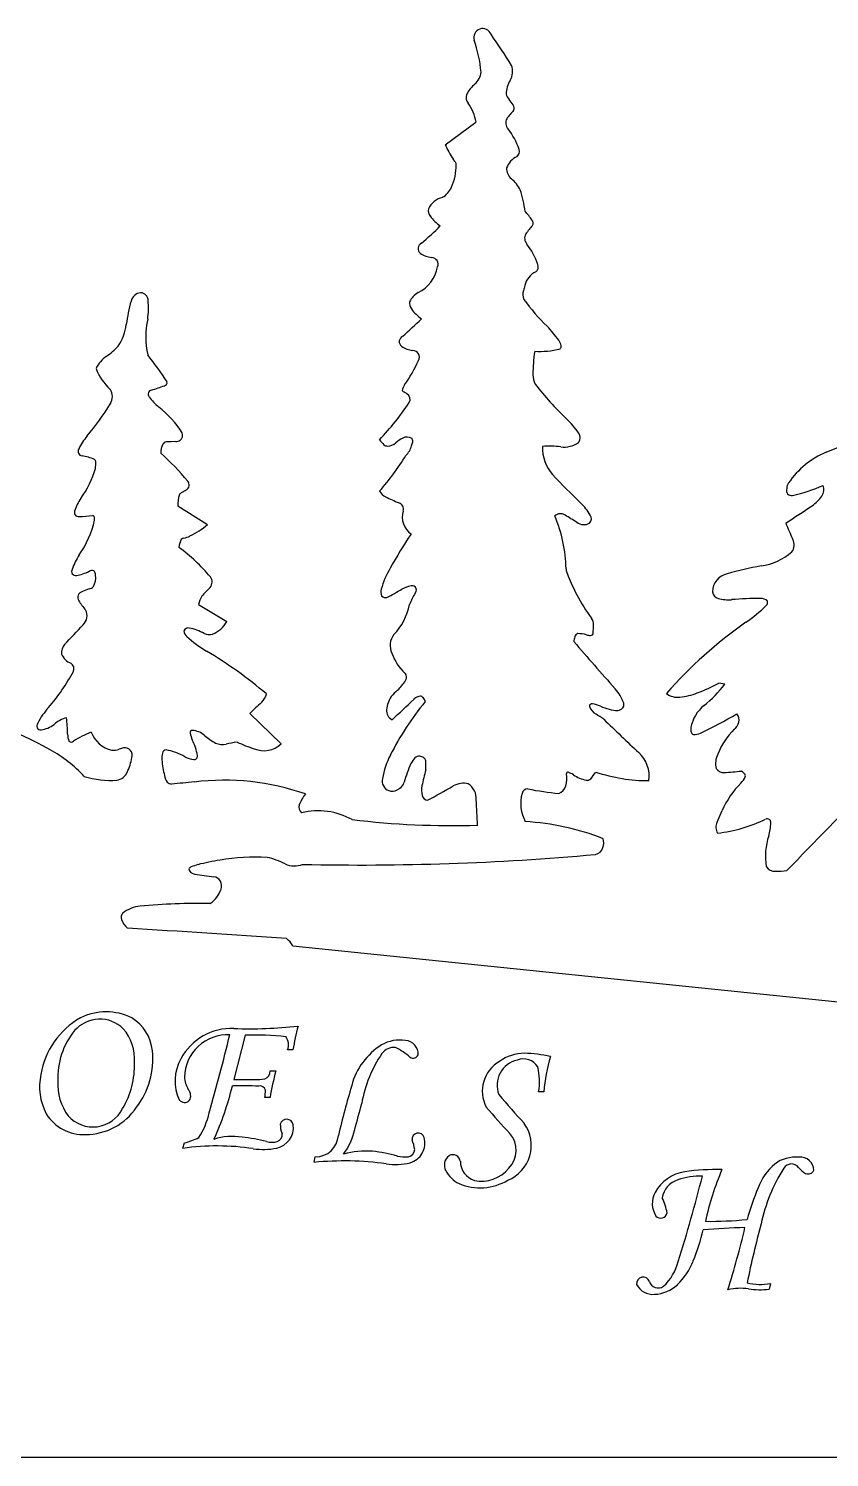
# Model space of a CAD drawing. Header units: inches. Extents: x 14.1 to 27.7, y 7.6 to 12.1.
# Drawn here: x 18.414 to 19.991, y 7.582 to 10.394 of the extents above; entities that cross this region are included whole.
import ezdxf

# ---------------------------------------------------------------- set-up
doc = ezdxf.new("R2010")
doc.units = ezdxf.units.IN
doc.header["$MEASUREMENT"] = 0
doc.layers.add('Default', color=7, linetype='Continuous')
doc.layers.add('WHITE', color=7, linetype='Continuous')

msp = doc.modelspace()

# ---------------------------------------------------------------- linework, layer by layer
at = {"layer": 'Default', "color": 7, "linetype": 'Continuous'}
for p, q in [((18.9346, 8.5893), (20.5523, 8.4225)), ((27.3416, 7.5824), (14.4683, 7.5824))]:
    msp.add_line(p, q, dxfattribs=at)
msp.add_arc((19.3083, 10.3766), 0.0176, 21.3089, 197.1382, dxfattribs=at)
at = {"layer": 'WHITE', "color": 7, "linetype": 'Continuous'}
for p, q in [((19.2347, 10.1657), (19.2951, 10.2101)), ((19.1522, 9.6793), (19.1497, 9.6821)), ((18.7043, 9.5814), (18.6948, 9.5812)), ((18.7081, 9.4547), (18.7667, 9.418)), ((18.7491, 9.2611), (18.8045, 9.2275)), ((19.7851, 9.1038), (19.7729, 9.1061)), ((18.8498, 9.0464), (18.9116, 8.9864)), ((19.7701, 8.8325), (19.7798, 8.8555)), ((18.8406, 8.4132), (18.8187, 8.326)), ((18.9347, 8.3846), (18.9242, 8.3846)), ((18.8187, 8.326), (18.8592, 8.326)), ((18.8897, 8.3431), (18.901, 8.3431)), ((19.4284, 8.3019), (19.4182, 8.3019)), ((18.8897, 8.2907), (18.8797, 8.2907)), ((18.718, 8.1907), (18.7211, 8.2015)), ((18.9764, 8.1632), (18.9788, 8.1738)), ((19.8746, 7.9248), (19.872, 7.9136))]:
    msp.add_line(p, q, dxfattribs=at)
for centre, radius, start, end in [((18.2211, 9.6138), 1.3452, 31.7514, 34.8772), ((19.0371, 10.2841), 0.269, 5.1935, 18.9514), ((19.3333, 10.3098), 0.0339, 328.8456, 20.5628), ((19.2697, 10.312), 0.0355, 311.3032, 354.2106), ((19.4101, 10.2634), 0.0559, 148.8981, 178.0243), ((19.2939, 10.259), 0.0184, 163.1554, 218.9175), ((19.3481, 10.2241), 0.0822, 131.9253, 150.7118), ((19.3848, 10.2751), 0.0321, 197.6421, 219.8584), ((19.204, 10.1943), 0.0925, 9.8435, 35.1335), ((19.1981, 10.1228), 0.2089, 35.5415, 39.086), ((19.3608, 10.2379), 0.00961, 330.5294, 41.3175), ((19.3709, 10.2086), 0.0172, 151.2364, 222.6077), ((19.5666, 10.0563), 0.2651, 138.1569, 142.7112), ((19.2458, 10.1106), 0.1417, 18.9218, 37.532), ((19.3842, 10.2301), 0.1628, 203.3106, 214.5499), ((19.3678, 10.1522), 0.0128, 307.618, 19.7029), ((19.1545, 10.1254), 0.1018, 334.8755, 0.3703), ((19.1347, 10.0555), 0.1418, 32.2095, 35.4821), ((19.2459, 10.1254), 0.0105, 3.8569, 32.8523), ((19.3919, 10.1069), 0.0388, 114.8468, 160.1154), ((19.3807, 10.1182), 0.0253, 175.6906, 231.1523), ((19.3218, 10.0461), 0.0678, 26.7899, 50.6307), ((19.2103, 10.0964), 0.0391, 298.8939, 338.7132), ((19.1514, 10.002), 0.2427, 7.6562, 17.9142), ((19.2192, 10.0364), 0.0181, 170.1287, 217.6798), ((19.2396, 10.021), 0.0424, 104.282, 154.1789), ((19.2822, 10.0839), 0.0969, 217.1383, 233.7588), ((19.2353, 9.8961), 0.2089, 35.5415, 41.4129), ((19.398, 10.0112), 0.00961, 330.5294, 41.3175), ((18.6439, 10.6031), 0.8333, 310.7472, 314.2008), ((19.4081, 9.9819), 0.0172, 151.2364, 222.6077), ((19.6039, 9.8297), 0.2651, 138.1569, 142.7112), ((19.1928, 9.9611), 0.0117, 114.687, 231.4633), ((19.283, 9.8839), 0.1417, 18.9218, 37.532), ((19.2149, 9.9962), 0.0531, 236.3242, 262.3042), ((19.2074, 9.9303), 0.0132, 337.825, 88.4936), ((19.405, 9.9256), 0.0128, 307.618, 19.7029), ((19.1512, 9.9375), 0.0695, 295.3834, 349.8831), ((19.4291, 9.8802), 0.0388, 114.8468, 167.669), ((18.6373, 9.853), 0.0216, 96.3254, 166.8603), ((18.6341, 9.8587), 0.0158, 0.2736, 87.0653), ((19.2027, 9.8382), 0.0424, 120.6125, 154.1789), ((19.4138, 9.8715), 0.0264, 164.1763, 202.7262), ((19.4719, 9.8601), 0.0855, 160.6084, 167.4988), ((18.9442, 9.7664), 0.3405, 164.4056, 172.3186), ((18.4969, 9.8443), 0.1536, 351.7503, 5.4181), ((19.1822, 9.8536), 0.0181, 170.1287, 217.6798), ((19.2452, 9.901), 0.0969, 217.1383, 233.7588), ((19.7289, 10.1073), 0.4192, 215.9382, 225.508), ((18.8048, 9.7874), 0.1597, 167.4125, 192.7509), ((18.6069, 10.4203), 0.8333, 310.7472, 314.2008), ((18.5118, 9.8227), 0.0955, 326.1319, 353.4893), ((19.1558, 9.7783), 0.0117, 114.687, 231.4633), ((19.2595, 9.6399), 0.2433, 35.3875, 43.7982), ((18.5035, 9.8479), 0.1176, 302.9322, 318.1695), ((19.1779, 9.8133), 0.0531, 236.3242, 262.3042), ((19.1705, 9.7475), 0.0132, 330.5598, 88.4936), ((19.6943, 9.7141), 0.2871, 170.9622, 180.2508), ((19.4208, 9.916), 0.1571, 266.3609, 284.6305), ((19.4305, 9.7618), 0.0333, 15.1424, 34.731), ((19.4568, 9.7688), 0.00607, 307.5048, 16.4164), ((18.6078, 9.6944), 0.0681, 126.3402, 152.8233), ((18.1145, 9.3313), 0.6804, 32.7167, 38.2146), ((18.9367, 9.8504), 0.2685, 324.0932, 335.9613), ((18.6498, 9.7649), 0.1099, 201.06, 227.2526), ((19.4451, 9.7123), 0.0378, 179.1768, 208.2404), ((18.5532, 9.6699), 0.0263, 328.2303, 33.1442), ((18.6576, 9.675), 0.00783, 97.2983, 221.0486), ((17.7864, 12.2891), 2.7478, 288.463, 289.0187), ((18.6808, 9.6975), 0.00628, 279.4486, 14.2592), ((19.1846, 9.6739), 0.0358, 147.9529, 166.7642), ((19.1118, 9.5957), 0.0929, 59.3243, 64.1962), ((19.1519, 9.6643), 0.0134, 332.6064, 57.2379), ((19.8572, 10.0371), 0.562, 217.5736, 226.9393), ((18.1896, 9.8867), 0.4495, 319.139, 329.1366), ((18.7426, 9.735), 0.1118, 215.6638, 230.1113), ((18.5458, 9.4888), 0.2034, 32.7577, 52.0681), ((18.6432, 10.0136), 0.6304, 317.1649, 325.6816), ((19.3534, 9.5021), 0.1728, 33.9874, 46.013), ((18.8047, 12.4649), 3.1348, 292.1093, 295.6539), ((18.6193, 9.5172), 0.1171, 139.9544, 154.9129), ((18.7052, 9.594), 0.0126, 308.605, 22.4248), ((19.1781, 9.5309), 0.0632, 115.3482, 130.2284), ((19.1596, 9.5737), 0.0167, 58.0563, 120.8823), ((19.4858, 9.5892), 0.0145, 318.9526, 41.038), ((18.5208, 9.5623), 0.00893, 148.6862, 262.8103), ((18.7241, 9.5568), 0.0496, 156.9159, 177.7506), ((18.6865, 9.5714), 0.0093, 94.4844, 148.663), ((18.6947, 9.5031), 0.0781, 89.8899, 96.536), ((18.7041, 9.5971), 0.0157, 270.6092, 304.812), ((19.1935, 9.6508), 0.1099, 216.7738, 223.5787), ((19.121, 9.5849), 0.0122, 234.6493, 270.2329), ((19.1212, 9.5961), 0.0234, 269.5258, 313.5188), ((19.1234, 9.5864), 0.0469, 316.2568, 343.388), ((19.1338, 9.5871), 0.0373, 337.6966, 350.3112), ((19.1629, 9.5824), 0.00782, 348.2415, 44.23), ((19.4403, 9.3871), 0.1853, 83.2021, 94.4822), ((19.5101, 9.5705), 0.0843, 179.0952, 219.9079), ((19.4686, 9.6196), 0.0489, 262.5665, 305.2006), ((20.049, 9.4064), 0.1672, 112.6865, 145.9204), ((18.5, 9.436), 0.119, 68.0762, 80.4699), ((18.54, 9.5411), 0.00695, 356.0815, 49.7922), ((18.2847, 9.5476), 0.2623, 355.8763, 358.471), ((18.2695, 9.1124), 0.6028, 40.4861, 47.7698), ((18.6153, 9.8996), 0.6428, 319.6947, 327.4699), ((18.3552, 9.5859), 0.1995, 324.3696, 343.3509), ((18.7194, 9.4965), 0.0112, 297.4255, 40.6351), ((20.8991, 10.9155), 2.0175, 223.9048, 226.1573), ((18.786, 9.4551), 0.0779, 163.6625, 180.3555), ((18.7215, 9.4709), 0.0119, 118.3859, 148.7928), ((18.5848, 9.7128), 0.2659, 299.5174, 301.7152), ((19.131, 9.499), 0.0297, 210.7965, 242.6306), ((19.9164, 9.4854), 0.0103, 160.5151, 280.2418), ((19.9247, 9.4888), 0.0181, 141.5195, 179.8501), ((19.8304, 9.846), 0.3809, 283.3312, 292.8926), ((19.9582, 9.487), 0.0218, 324.4582, 21.5215), ((18.6059, 9.411), 0.1062, 146.4726, 161.5837), ((19.7809, 10.9069), 1.5803, 245.1715, 246.2159), ((19.1397, 9.4487), 0.0127, 342.0178, 72.3168), ((19.4172, 9.3758), 0.1194, 30.7573, 45.0892), ((18.7786, 11.1976), 2.1033, 302.373, 304.0585), ((19.9097, 9.5222), 0.0818, 304.9648, 324.1943), ((18.5142, 9.4419), 0.00953, 163.2897, 210.6888), ((18.5132, 9.4445), 0.0104, 226.1939, 275.1311), ((18.5134, 9.6352), 0.201, 270.21, 277.6533), ((18.3554, 9.4692), 0.1937, 325.0834, 347.4245), ((18.5408, 9.4326), 0.00336, 28.1966, 100.9072), ((18.5198, 9.4283), 0.0246, 357.0824, 13.9113), ((19.1908, 9.4328), 0.0407, 162.9727, 234.819), ((19.4614, 9.4228), 0.0167, 56.5439, 132.2273), ((19.187, 9.3242), 0.2856, 1.4288, 22.8484), ((18.9047, 8.4924), 1.1008, 57.665, 59.0646), ((19.5071, 9.4408), 0.0228, 233.0388, 300.2944), ((19.5103, 9.4297), 0.0119, 314.0313, 36.9817), ((20.6747, 9.7306), 0.8298, 201.8905, 204.312), ((18.7216, 9.3811), 0.0102, 98.6314, 129.5748), ((18.7027, 9.456), 0.0671, 285.0317, 295.879), ((18.6559, 9.5522), 0.174, 295.9268, 309.5701), ((20.0939, 8.7849), 1.1119, 146.4451, 150.5094), ((18.7756, 9.3616), 0.0664, 155.5978, 169.8431), ((18.4925, 9.0771), 0.3676, 40.4133, 53.6821), ((19.8359, 9.4618), 0.1268, 279.2151, 309.6767), ((19.8978, 9.378), 0.0235, 324.1054, 27.9584), ((18.6356, 9.281), 0.144, 147.4948, 160.1027), ((19.9864, 8.6189), 0.7295, 100.2773, 105.6441), ((18.5072, 9.3259), 0.00805, 149.7873, 279.5669), ((18.4951, 9.4018), 0.0848, 279.1229, 296.9614), ((18.54, 9.3132), 0.0144, 79.2371, 116.4735), ((18.5086, 9.3143), 0.038, 331.4516, 6.2207), ((18.5372, 9.32), 0.00926, 350.2317, 53.4255), ((18.759, 9.3052), 0.0168, 320.1502, 37.2608), ((19.2837, 9.2411), 0.1821, 149.9571, 164.1882), ((19.5072, 9.3329), 0.0347, 182.5774, 207.7182), ((19.8301, 9.4595), 0.3814, 201.9849, 208.0963), ((19.7974, 9.2854), 0.0368, 102.1719, 179.3955), ((18.5237, 9.2745), 0.0123, 104.623, 210.573), ((18.5552, 9.2167), 0.0779, 106.1675, 116.4204), ((18.5289, 9.3097), 0.0189, 284.3972, 313.8739), ((18.9407, 9.1188), 0.2435, 133.8704, 139.4117), ((19.1268, 9.2856), 0.019, 164.3911, 203.0731), ((18.7186, 10.0392), 0.8633, 297.7033, 299.9315), ((19.1791, 9.237), 0.0618, 101.0845, 118.7919), ((19.2825, 9.2175), 0.1257, 148.3164, 159.947), ((19.1694, 9.2894), 0.00841, 16.2526, 104.9708), ((19.1676, 9.2897), 0.0101, 322.1518, 11.7385), ((19.8727, 9.4842), 0.4306, 208.3287, 215.5476), ((19.7752, 9.2872), 0.0146, 185.5403, 257.9102), ((18.6434, 9.352), 0.1549, 212.7411, 221.0684), ((18.7966, 9.2511), 0.0486, 147.3499, 168.0591), ((19.1171, 9.2847), 0.0102, 219.9796, 286.0318), ((19.0442, 9.286), 0.1229, 316.5749, 348.0748), ((19.7933, 9.3575), 0.0873, 255.9515, 273.155), ((19.8573, 8.4825), 0.7902, 90.1577, 94.3011), ((19.6584, 9.4701), 0.2964, 304.513, 314.5739), ((19.855, 9.2514), 0.0213, 50.1765, 89.5556), ((19.861, 9.265), 0.00813, 312.1349, 19.5952), ((18.5046, 9.2386), 0.0249, 314.5395, 27.7326), ((18.7559, 9.2539), 0.0554, 291.9855, 331.5019), ((19.5094, 9.2228), 0.017, 351.7613, 40.5231), ((20.3286, 8.5077), 0.8764, 124.9669, 138.7105), ((16.8609, 10.7589), 2.2637, 315.851, 317.2042), ((18.729, 9.2052), 0.00954, 78.6904, 159.5643), ((18.7366, 9.2106), 0.0166, 186.9253, 231.1469), ((18.9151, 9.4123), 0.286, 228.6403, 238.3103), ((18.7116, 9.1181), 0.0984, 60.4383, 78.7058), ((18.77, 9.2279), 0.0262, 247.9123, 284.5163), ((19.1613, 9.1801), 0.0352, 142.3631, 205.8057), ((19.5167, 9.1861), 0.0291, 158.1882, 176.5785), ((19.499, 9.1945), 0.00965, 111.5834, 165.3673), ((19.4964, 9.1425), 0.061, 74.4957, 90.8938), ((19.5205, 9.2228), 0.0229, 250.1968, 270.7074), ((19.521, 9.2046), 0.00469, 267.2517, 5.0263), ((19.3557, 9.2193), 0.1706, 355.1789, 0.3614), ((18.5037, 9.1663), 0.0243, 139.3574, 186.7719), ((18.3267, 8.4318), 0.8576, 49.5956, 59.2701), ((27.0393, 15.7235), 9.9871, 220.87511, 221.58257), ((18.5102, 9.176), 0.0332, 202.2617, 247.9561), ((18.4911, 9.1344), 0.0127, 335.2655, 58.2299), ((19.2248, 9.1991), 0.1012, 199.8137, 226.6325), ((18.1907, 9.2927), 0.3522, 318.2753, 332.3313), ((19.0828, 9.1553), 0.0856, 312.5621, 329.2952), ((19.1471, 9.1178), 0.0113, 326.1895, 42.7638), ((18.8506, 9.0919), 0.0327, 314.0453, 347.4906), ((19.292, 8.9261), 0.2246, 132.3099, 136.8498), ((19.5041, 9.0372), 0.0869, 19.6804, 41.7434), ((19.6917, 9.113), 0.0347, 231.3528, 277.9692), ((19.6823, 9.2155), 0.1375, 275.9411, 290.6219), ((19.6279, 9.3672), 0.2986, 290.1349, 299.0437), ((19.5682, 9.2775), 0.2779, 309.2516, 321.3241), ((18.0781, 8.2997), 0.7741, 60.7153, 77.7647), ((18.5958, 8.9386), 0.186, 139.9236, 151.4386), ((19.3219, 8.5633), 0.6755, 131.6075, 134.3419), ((19.1382, 9.0513), 0.0191, 172.6088, 243.9581), ((19.1786, 9.0482), 0.0596, 148.038, 174.6025), ((19.6296, 8.7107), 0.5635, 140.4055, 153.2337), ((18.3273, 9.9334), 1.2053, 311.7506, 314.5671), ((19.1873, 9.0606), 0.02, 93.8647, 135.3105), ((19.1844, 9.0723), 0.00849, 39.1673, 79.5774), ((19.1691, 9.0601), 0.0281, 20.1494, 38.6071), ((19.5231, 9.0608), 0.00461, 70.9541, 187.193), ((19.5452, 9.0698), 0.0283, 199.7505, 240.8905), ((19.5124, 8.992), 0.0742, 67.9339, 80.5749), ((19.5808, 9.1476), 0.0958, 245.0087, 266.193), ((19.5714, 9.0694), 0.0176, 279.895, 317.1115), ((19.5751, 9.0637), 0.0112, 325.6754, 14.5313), ((19.7917, 9.0046), 0.0749, 129.575, 169.2492), ((18.4442, 9.0211), 0.0133, 151.2259, 192.9315), ((18.5086, 8.9712), 0.0695, 106.2373, 129.3179), ((18.2278, 9.0035), 0.2636, 0.5084, 7.5051), ((19.2992, 8.6774), 0.4349, 55.3294, 57.7359), ((25.8805, 15.612), 9.131, 226.0786, 226.67622), ((19.2412, 10.0324), 1.1383, 295.8273, 299.9038), ((19.7915, 9.0331), 0.0213, 304.4325, 36.2495), ((18.4381, 9.0228), 0.00836, 214.5328, 277.673), ((18.4349, 9.0608), 0.0465, 275.322, 309.5837), ((18.5258, 9.005), 0.0344, 178.5097, 202.4313), ((18.6343, 8.777), 0.2521, 112.5004, 121.436), ((18.5916, 9.0295), 0.0572, 200.1216, 256.4286), ((18.7365, 9.0088), 0.0041, 82.9677, 196.5842), ((18.7867, 9.0176), 0.055, 190.3656, 204.6234), ((18.7348, 8.9738), 0.0392, 48.5804, 86.8142), ((18.86, 9.1233), 0.1559, 230.4439, 240.2027), ((19.7408, 9.015), 0.0229, 171.0334, 193.9469), ((19.7243, 9.0111), 0.00604, 195.7887, 252.9561), ((19.7253, 9.032), 0.0268, 264.0456, 295.9989), ((19.9015, 8.9156), 0.1399, 134.4165, 158.6484), ((18.3337, 8.7474), 0.2586, 42.6026, 61.5948), ((18.4983, 8.9971), 0.00682, 230.6297, 311.7503), ((18.5804, 9.0101), 0.0362, 266.39, 290.3767), ((18.6194, 8.9123), 0.069, 105.0417, 112.4323), ((18.6036, 8.9645), 0.0147, 340.7675, 98.4621), ((18.6865, 8.9662), 0.00873, 99.6326, 164.9682), ((18.6645, 8.8597), 0.1169, 60.3509, 79.8618), ((18.6359, 8.9446), 0.1125, 9.6294, 26.3946), ((18.796, 9.0193), 0.034, 246.6509, 282.3818), ((18.8737, 8.6566), 0.3369, 98.3305, 102.0677), ((19.0141, 9.4247), 0.4741, 246.4855, 250.8612), ((18.8776, 9.0233), 0.0502, 247.8529, 312.7222), ((18.5208, 8.974), 0.0978, 333.6401, 351.5398), ((18.7146, 8.9582), 0.038, 164.3595, 184.7058), ((18.8518, 8.9693), 0.1755, 184.6476, 194.8861), ((18.7482, 9.0121), 0.057, 242.9986, 261.1907), ((18.7403, 8.9623), 0.00661, 262.5783, 9.8085), ((19.2643, 8.8929), 0.1552, 152.565, 170.5963), ((19.4453, 8.8247), 0.3043, 156.1248, 163.4676), ((19.2027, 8.9311), 0.0393, 134.9526, 154.8212), ((19.183, 8.9506), 0.0116, 83.4035, 134.349), ((19.1816, 8.942), 0.0203, 58.0939, 82.3006), ((19.1885, 8.9523), 0.00794, 4.9757, 60.9391), ((18.9745, 8.944), 0.2221, 357.7907, 2.3098), ((19.5718, 8.9222), 0.0643, 352.9829, 47.1288), ((19.8065, 8.9482), 0.0398, 152.5634, 194.881), ((18.5757, 9.0903), 0.1756, 252.8982, 274.187), ((18.5852, 8.94), 0.025, 277.5923, 337.9513), ((18.717, 8.9304), 0.0355, 190.0636, 212.6624), ((18.7996, 8.4293), 0.4858, 70.7963, 96.984), ((19.1303, 8.9133), 0.0198, 165.3434, 250.1716), ((19.5331, 8.8379), 0.3506, 163.8421, 169.1474), ((19.4234, 8.919), 0.0507, 343.0291, 9.6125), ((19.4755, 8.9286), 0.00239, 61.7492, 209.309), ((19.4589, 8.8807), 0.0531, 58.3779, 70.4759), ((19.5282, 8.9879), 0.0746, 236.2523, 257.3884), ((19.5134, 8.9267), 0.0117, 262.6392, 310.2446), ((19.3547, 9.0505), 0.2127, 321.3959, 325.863), ((19.634, 9.2389), 0.3246, 251.4511, 270.2885), ((19.7825, 8.9476), 0.0174, 213.503, 272.7285), ((19.3168, 14.8564), 5.9446, 274.50161, 274.83352), ((19.7925, 8.9351), 0.0351, 313.31, 338.0619), ((19.8062, 8.9137), 0.0224, 37.7341, 59.3896), ((19.8183, 8.9234), 0.00696, 348.801, 35.5384), ((18.6957, 8.9189), 0.0114, 221.6491, 271.7125), ((19.8609, -3.6101), 12.5717, 95.1131, 95.31659), ((19.1089, 8.786), 0.1811, 145.6816, 153.6141), ((19.1298, 8.9168), 0.0231, 254.2219, 295.544), ((19.1313, 8.9176), 0.0232, 291.3863, 344.0477), ((19.2365, 8.8951), 0.0485, 169.5029, 191.7878), ((19.2006, 8.8876), 0.0118, 191.7543, 266.3135), ((18.3586, 10.4521), 1.7867, 298.0868, 299.9388), ((19.2705, 8.8671), 0.0419, 76.9549, 118.778), ((19.261, 8.8787), 0.0348, 356.4788, 56.9741), ((19.4556, 8.8688), 0.0725, 163.7067, 208.9261), ((19.3971, 8.8867), 0.0114, 88.3031, 167.3339), ((19.511, 9.4513), 0.5648, 258.3985, 264.6398), ((19.4505, 8.9097), 0.0221, 290.4049, 345.6106), ((19.9373, 8.7878), 0.1714, 134.7412, 156.7567), ((28.2046, 0.7647), 11.507, 134.96347, 136.14428), ((18.9611, 8.8624), 0.0149, 164.1627, 231.9371), ((14.0544, 8.5687), 5.2503, 2.8124, 3.3626), ((18.9852, 8.7203), 0.1345, 60.6205, 104.3318), ((19.2526, 10.5429), 1.7172, 263.2643, 271.5306), ((19.3638, 8.338), 0.4965, 68.5069, 86.7316), ((19.7876, 8.8222), 0.0203, 149.7133, 213.4479), ((19.7382, 9.0987), 0.2895, 276.4341, 296.0307), ((19.8683, 8.832), 0.00718, 350.8598, 114.6486), ((19.7623, 8.8358), 0.1131, 344.4334, 357.5004), ((19.9907, 8.7653), 0.126, 161.3886, 189.2258), ((19.5271, 8.787), 0.0183, 279.3017, 346.241), ((19.5133, 8.7929), 0.0332, 341.8662, 12.3779), ((18.7729, 8.652), 0.1001, 104.529, 112.573), ((18.8598, 8.312), 0.451, 98.7252, 104.3818), ((18.8599, 8.3776), 0.3863, 86.4499, 100.2102), ((18.8471, 8.6016), 0.1657, 64.1065, 77.1911), ((18.9379, 8.7873), 0.041, 243.2675, 292.7381), ((19.066, 13.9683), 5.2201, 268.7673, 275.0996), ((19.8829, 8.7556), 0.0196, 212.5682, 275.7121), ((18.7363, 8.7375), 0.00713, 104.5558, 154.9777), ((18.7433, 8.7439), 0.0139, 194.2252, 263.5063), ((18.9004, 9.7869), 1.0686, 261.4621, 263.4749), ((18.7763, 8.7071), 0.0183, 339.5233, 81.7212), ((19.8909, 8.833), 0.0971, 266.4091, 279.5514), ((18.7419, 8.718), 0.0544, 303.632, 341.4823), ((18.6397, 8.6019), 0.0654, 94.7741, 127.7267), ((18.7516, 7.4605), 1.2123, 89.0355, 95.5558), ((18.6094, 8.6453), 0.0129, 139.2003, 198.7345), ((18.6403, 8.6581), 0.0463, 201.4798, 227.555), ((15.6173, -39.1811), 47.8986, 86.04395, 86.41899), ((18.903, 8.5736), 0.0352, 26.4486, 57.6231), ((18.5945, 8.3098), 0.158, 119.5935, 170.3864), ((18.5548, 8.3788), 0.0661, 45.7586, 138.6617), ((18.5673, 8.3466), 0.1127, 63.4179, 116.7884), ((18.5728, 8.3743), 0.0858, 5.7318, 58.4105), ((18.6181, 8.3298), 0.1461, 140.623, 182.7292), ((18.5297, 8.3656), 0.0935, 356.511, 40.3769), ((18.8134, 8.3147), 0.1119, 87.3556, 152.2318), ((18.8069, 8.3287), 0.0857, 87.5237, 178.4922), ((14.5608, 9.4531), 4.3749, 344.1796, 346.2653), ((18.8499, 9.3076), 0.8816, 267.9635, 276.1741), ((18.8627, 7.9616), 0.4521, 82.5578, 92.8014), ((18.8977, 8.3943), 0.0283, 339.8732, 33.5009), ((19.6062, 8.2638), 0.6822, 165.8058, 169.8058), ((18.5037, 8.3662), 0.1554, 322.5098, 6.152), ((19.1803, 8.2803), 0.1342, 121.9385, 165.289), ((19.1452, 8.3321), 0.0717, 81.2221, 120.0198), ((19.1328, 8.3614), 0.0277, 82.1547, 145.3361), ((19.0873, 8.2827), 0.117, 48.0765, 65.0654), ((19.1543, 8.376), 0.027, 357.279, 86.1164), ((18.4542, 8.3548), 0.1689, 329.3768, 1.7496), ((18.7905, 8.3231), 0.0878, 150.1206, 204.945), ((19.3164, 8.236), 0.25, 145.6125, 170.0553), ((19.1711, 8.3795), 0.0112, 239.9844, 335.0394), ((19.3754, 8.3031), 0.0678, 119.9137, 207.8364), ((19.3873, 8.3149), 0.0506, 102.7531, 201.1757), ((19.3923, 8.2898), 0.0881, 91.3478, 125.1459), ((19.3886, 8.3343), 0.0325, 30.4796, 112.5671), ((19.3794, 8.0937), 0.2844, 77.3534, 87.8149), ((19.7616, 8.2742), 0.3343, 163.1433, 175.2431), ((18.549, 8.3117), 0.1129, 167.4664, 208.1245), ((18.5764, 8.3166), 0.1044, 176.5848, 216.455), ((18.7823, 8.3362), 0.0613, 184.9483, 208.8433), ((18.8622, 8.4149), 0.0889, 268.0871, 281.1237), ((18.874, 8.3424), 0.0158, 289.8999, 2.611), ((19.4951, 8.1884), 0.6139, 165.4008, 170.4097), ((19.3111, 8.3229), 0.1091, 348.9409, 14.824), ((18.7156, 8.2942), 0.018, 328.0841, 43.6858), ((18.2457, 8.4525), 0.5867, 335.4174, 346.2996), ((18.8287, 6.4747), 1.8389, 88.7939, 90.4021), ((18.8699, 8.3024), 0.0111, 13.8351, 103.258), ((18.7352, 8.3078), 0.1455, 353.2398, 358.9237), ((21.297, 7.6601), 2.3398, 163.7613, 166.2494), ((20.498, 9.2613), 1.507, 219.7981, 222.6891), ((18.5412, 8.2979), 0.0652, 221.602, 333.4864), ((18.5266, 8.3386), 0.1207, 270.1069, 326.3053), ((18.7215, 8.2946), 0.0136, 218.7261, 313.2905), ((17.5232, 8.6644), 1.5942, 344.0963, 346.0145), ((20.0782, 8.9125), 0.9964, 220.0465, 224.0234), ((18.5225, 8.3038), 0.086, 211.7885, 272.8345), ((18.6223, 8.2945), 0.1516, 326.987, 346.9674), ((18.9226, 8.2348), 0.0131, 9.529, 164.2401), ((19.3298, 8.1966), 0.0741, 292.2133, 35.3434), ((18.6935, 8.3207), 0.1223, 283.0528, 297.2347), ((18.8156, 8.098), 0.1162, 80.5566, 108.2022), ((18.7876, 7.8177), 0.3978, 76.1409, 83.2025), ((18.894, 8.232), 0.0418, 282.1771, 6.721), ((18.9002, 8.2171), 0.0134, 286.2243, 12.3613), ((18.953, 8.2368), 0.0431, 177.9606, 202.9584), ((18.9791, 8.219), 0.0452, 269.5659, 356.5236), ((18.9328, 8.2543), 0.1264, 323.6079, 347.7781), ((19.155, 8.2006), 0.0395, 284.9722, 16.6467), ((19.1813, 8.2089), 0.0119, 14.6834, 188.8371), ((19.3234, 8.1868), 0.0508, 315.7235, 40.9273), ((18.7851, 7.7148), 0.4806, 81.428, 98.0307), ((18.8765, 8.3201), 0.1316, 261.3395, 281.5159), ((18.8928, 8.2412), 0.0386, 255.0721, 286.8496), ((19.0823, 7.995), 0.1904, 87.2926, 104.5162), ((19.0371, 7.7809), 0.4079, 75.3269, 82.3606), ((19.1586, 8.1898), 0.0161, 282.7085, 355.7177), ((19.03, 8.1585), 0.1478, 11.7538, 19.1917), ((19.0346, 7.5595), 0.6064, 82.0716, 95.5016), ((19.1358, 8.2796), 0.1208, 261.6286, 284.0973), ((19.1555, 8.2398), 0.0661, 256.7623, 275.705), ((19.2557, 8.1576), 0.0229, 125.5509, 207.5986), ((19.2496, 8.1634), 0.0148, 7.9098, 119.5311), ((19.305, 8.1658), 0.0407, 180.5948, 251.5332), ((19.9563, 8.0735), 0.1131, 130.2318, 159.4865), ((19.9241, 8.105), 0.0684, 84.3547, 126.72), ((19.9161, 8.1419), 0.018, 39.0526, 147.8569), ((19.9341, 8.1475), 0.0258, 0.1389, 97.2391), ((19.2885, 8.1752), 0.0601, 207.9843, 243.6747), ((19.3031, 8.2203), 0.1073, 247.3371, 300.6775), ((19.3056, 8.1964), 0.0704, 258.949, 320.2247), ((19.7187, 8.0638), 0.0817, 99.0272, 150.6088), ((19.705, 8.0864), 0.044, 106.8503, 170.8019), ((19.7372, 7.9957), 0.1402, 88.5599, 108.6831), ((16.8842, 8.8548), 2.9456, 342.4839, 345.8721), ((19.7686, 7.7067), 0.4423, 88.6324, 98.1556), ((20.3198, 7.9199), 0.5871, 157.0468, 167.4881), ((20.1885, 7.9703), 0.34, 147.809, 167.8324), ((19.9672, 8.1823), 0.0471, 218.09, 240.1629), ((19.949, 8.1519), 0.0117, 243.469, 338.0736), ((19.6879, 8.0822), 0.0458, 151.7283, 212.6289), ((20.3743, 7.8955), 0.5673, 157.4452, 164.1137), ((19.5386, 8.0364), 0.1356, 11.5548, 24.8639), ((19.6587, 8.0665), 0.0131, 223.8605, 346.9072), ((19.7558, 8.7449), 0.6979, 269.2416, 275.9885), ((22.0905, 7.4493), 2.3115, 165.1433, 168.0946), ((19.3268, 8.1299), 0.4274, 337.8871, 346.5591), ((19.8606, 6.5044), 1.5306, 91.3522, 94.4276), ((17.9878, 8.4725), 1.8882, 342.7426, 346.5908), ((19.598, 7.9917), 0.098, 312.2874, 346.1573), ((19.601, 8.0169), 0.1308, 313.7178, 338.4991), ((19.6241, 7.9243), 0.013, 17.9822, 187.4131), ((19.6434, 7.9399), 0.0366, 208.1121, 275.2535), ((19.6536, 7.934), 0.0181, 198.2643, 304.8943), ((19.6439, 7.9725), 0.0691, 272.3807, 313.4644), ((19.8155, 7.8071), 0.1081, 81.5345, 103.1129), ((19.8548, 8.0323), 0.1093, 256.1376, 280.4208), ((19.8535, 8.0731), 0.1606, 262.0894, 276.6211)]:
    msp.add_arc(centre, radius, start, end, dxfattribs=at)

doc.saveas('drawing.dxf')
